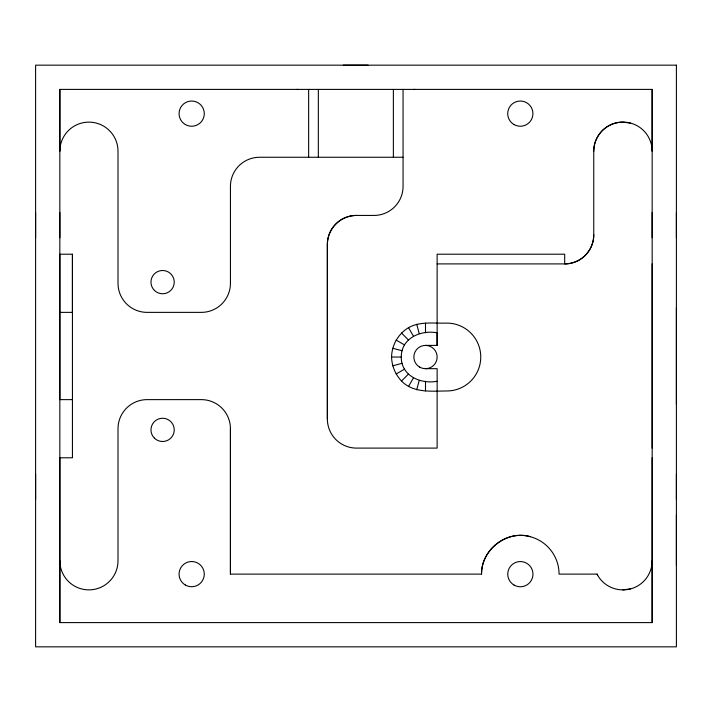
<?xml version="1.0" encoding="UTF-8"?>
<svg xmlns="http://www.w3.org/2000/svg" width="712" height="712" viewBox="0 0 712 712"><rect width="100%" height="100%" fill="white"/><g stroke="black" fill="none" stroke-linecap="round" stroke-linejoin="round"><path stroke-width="1.07" d="M35.6 499.477L35.6 474.272M35.6 237.728L35.6 212.523M437.132 263.903L564.687 263.912A29.103 29.103 0 0 0 593.755 235.245L593.755 151.211A29.085 29.085 0 0 1 622.84 122.126A29.085 29.085 0 0 1 652.165 151.22L652.165 89.401L59.835 89.401L59.835 151.202A29.085 29.085 0 0 1 88.92 122.126A29.085 29.085 0 0 1 118.005 151.202L118.005 283.296A29.085 29.085 0 0 0 147.081 312.372L201.354 312.372A29.085 29.085 0 0 0 230.439 283.296L230.439 186.348A29.085 29.085 0 0 1 259.524 157.263L403.063 157.263M652.165 457.789L652.165 622.599L59.835 622.599L59.835 457.789L72.437 457.789L72.437 254.211L59.835 254.211L59.835 399.628L72.437 399.628M59.835 237.728L59.835 212.523M72.437 254.211L72.437 312.372L59.835 312.372M630.618 588.886L622.849 589.874A29.085 29.085 0 0 1 597.662 575.332L597.163 574.121L559.062 574.121A38.742 38.742 0 0 0 530.342 536.706C506.624 529.746 481.41 549.726 481.543 574.121L230.439 574.121L230.439 428.704A29.085 29.085 0 0 0 201.354 399.619L147.09 399.628A29.085 29.085 0 0 0 118.005 428.704L118.005 560.789A29.085 29.085 0 0 1 88.92 589.874A29.085 29.085 0 0 1 59.835 560.789M308.643 157.263L308.643 89.401M318.335 157.263L318.344 89.401M425.5 368.674L437.132 368.674L437.132 448.097L356.445 448.097A29.085 29.085 0 0 1 327.369 419.012L327.36 244.519A29.085 29.085 0 0 1 356.445 215.433L373.987 215.433A29.085 29.085 0 0 0 403.072 186.348L403.063 89.401M425.5 345.4L437.132 345.4L437.132 332.798C420.748 329.754 401.123 338.191 401.265 357.041C401.123 375.883 420.748 384.32 437.132 381.276M652.165 448.097L652.165 263.903M652.165 237.728L652.165 212.523M676.4 565.399L676.4 514.99M676.4 499.477L676.4 474.272M676.4 404.469L676.4 307.531M676.4 237.728L676.4 212.523M391.564 357.041C391.769 345.089 398.284 333.803 408.537 327.654C420.24 321.076 434.035 323.56 446.825 323.106A33.927 33.927 0 0 1 480.76 357.041A33.927 33.927 0 0 1 446.825 390.968C431.419 391.084 413.343 393.255 401.506 381.027C395.356 374.521 391.831 365.986 391.564 357.041L401.265 357.041M481.543 574.121C481.072 549.548 506.748 529.924 530.342 536.706M416.716 389.811L419.226 380.448M408.537 386.42L413.378 378.028M401.506 381.027L408.359 374.174M396.112 374.005L404.514 369.154M392.721 365.817L402.093 363.307M297.002 89.401L297.856 89.401M414.704 89.401L413.85 89.392M368.024 65.175L343.255 65.175M630.618 123.123L622.84 122.126A29.085 29.085 0 0 0 593.764 151.22M392.721 348.257L402.093 350.767M396.112 340.069L404.514 344.92M401.506 333.047L408.359 339.9M408.537 327.654L413.378 336.046M597.163 574.121L597.662 575.332M416.716 324.263L419.226 333.625M652.165 89.392L652.165 622.599M437.132 345.4L437.132 254.202L564.678 254.202L564.678 263.903A29.085 29.085 0 0 0 593.764 234.827M425.5 323.106L425.5 332.798M425.5 381.276L425.5 390.968M393.362 89.401L393.371 157.263M327.369 419.012L327.36 244.51A29.085 29.085 0 0 1 356.445 215.433M230.439 428.704L230.439 574.121M59.835 89.392L59.835 622.599M652.165 560.789A29.085 29.085 0 0 1 622.849 589.874M676.4 65.166L35.6 65.166L35.6 646.834L676.4 646.834L676.4 65.166M419.68 367.116A11.632 11.632 0 0 0 437.132 357.041A11.632 11.632 0 0 0 419.68 346.967A11.632 11.632 0 0 0 419.68 367.116M154.37 290.354A11.632 11.632 0 0 0 173.835 285.138A11.632 11.632 0 0 0 159.586 270.889A11.632 11.632 0 0 0 154.37 290.354M154.37 438.094A11.632 11.632 0 0 0 173.835 432.878A11.632 11.632 0 0 0 159.586 418.638A11.632 11.632 0 0 0 154.37 438.094M514.064 585.077A12.602 12.602 0 0 0 532.968 574.166A12.602 12.602 0 0 0 514.064 563.245A12.602 12.602 0 0 0 514.064 585.077M185.378 585.042A12.602 12.602 0 0 0 204.282 574.121A12.602 12.602 0 0 0 185.378 563.21A12.602 12.602 0 0 0 185.378 585.042M185.378 124.555A12.602 12.602 0 0 0 204.282 113.635A12.602 12.602 0 0 0 185.378 102.724A12.602 12.602 0 0 0 185.378 124.555M514.019 124.555A12.602 12.602 0 0 0 532.923 113.635A12.602 12.602 0 0 0 514.019 102.724A12.602 12.602 0 0 0 514.019 124.555"/></g></svg>
